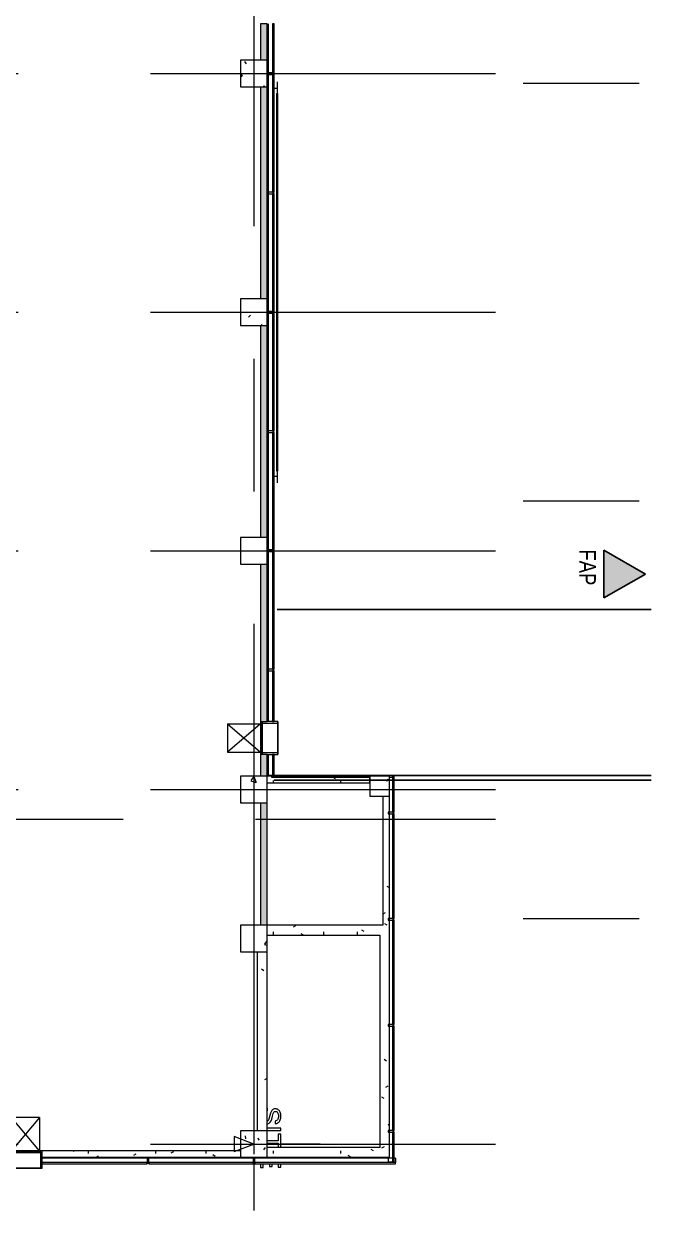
# Model space of a CAD drawing. Extents: x -14231 to 413940, y -171733 to 124993.
# Drawn here: x 207845 to 226794, y -142548 to -106543 of the extents above; entities that cross this region are included whole.
import ezdxf

# ---------------------------------------------------------------- set-up
doc = ezdxf.new("R2010")
doc.units = 0
doc.header["$LTSCALE"] = 8
for name, pattern in [('Access Line', [382.3, 250, -132.3]), ('Centre', [7937.5, 1587.5, -1190.625, 3968.75, -1190.625]), ('Dash', [1587.5, 793.75, -793.75]), ('IDA - Grid Line', [3500, 2000, -500, 500, -500])]:
    doc.linetypes.add(name, pattern=pattern)
doc.layers.add('000_CTCI_CSA', color=7, linetype='CONTINUOUS')
doc.layers.add('A-_--------_E-', color=7, linetype='CONTINUOUS', lineweight=9, true_color=0x00a600)
for name, color, linetype, lineweight in [('A-_ANOTGRID_E', 7, 'CONTINUOUS', 9), ('A-_CLAD----_E', 7, 'CONTINUOUS', 9), ('A-_CLAD----_E1', 7, 'CONTINUOUS', 9), ('A-_FLOR----_E', 7, 'CONTINUOUS', 9), ('A-_WALL----_E', 7, 'CONTINUOUS', 9), ('A-_WALL----_H', 7, 'CONTINUOUS', 9), ('A-_WIND----_E', 7, 'CONTINUOUS', 9), ('A-COLN----_E', 7, 'CONTINUOUS', 9), ('A-COLN----_E1', 7, 'CONTINUOUS', 9)]:
    doc.layers.add(name, color=color, linetype=linetype, lineweight=lineweight)
doc.styles.add('Arial', font='arial.ttf', dxfattribs={"width": 0.8, "height": 0.25})
doc.styles.add('Arial Narrow_2', font='ARIALN.TTF', dxfattribs={"width": 0.8, "height": 0.22})
pattern_1 = [(270, (-110762.2, 809413.83), (508, -2032), [83.82, -1440.18, 83.82, -1440.18, -8128]), (270, (-110762.2, 809413.83), (508, -2032), [-3048, 83.82, -2964.18, 83.82, -1440.18, -3556]), (270, (-110762.2, 809413.83), (508, -2032), [-7620, 83.82, -932.18, 83.82, -2456.18]), (30, (-110508.2, 808651.83), (1505.76362, 1455.9409), [83.82, -1440.18, 83.82, -1440.18, -8128]), (30, (-110508.2, 808651.83), (1505.76362, 1455.9409), [-3048, 83.82, -2964.18, 83.82, -1440.18, -3556]), (30, (-110508.2, 808651.83), (1505.76362, 1455.9409), [-7620, 83.82, -932.18, 83.82, -2456.18]), (150, (-109492.2, 808397.83), (-2013.76362, 576.0591), [83.82, -1440.18, 83.82, -1440.18, -8128]), (150, (-109492.2, 808397.83), (-2013.76362, 576.0591), [-3048, 83.82, -2964.18, 83.82, -1440.18, -3556]), (150, (-109492.2, 808397.83), (-2013.76362, 576.0591), [-7620, 83.82, -932.18, 83.82, -2456.18])]

# ---------------------------------------------------------------- blocks, each defined once
blk = doc.blocks.new('IDA - Rectangle Column - 800W X 800D-V2-PH1 LEVEL 3 - PROBE')
at = {"layer": 'A-COLN----_E1', "true_color": 0xaaaaaa}
h = blk.add_hatch(dxfattribs=at)
h.set_pattern_fill('FP_4', color=253, style=0, pattern_type=2)
h.set_pattern_definition([(320, (-325556.1, 949757.2), (-159.3907, -1821.8403), [190.5, -2095.5]), (265, (-325556.1, 949757.2), (1910.5674, 352.428), [152.4, -1676.4]), (10.451, (-325569.4, 949605.4), (1751.166, -1469.4262), [161.9, -1780.901]), (316.184, (-325048.1, 949757.2), (-420.428, -2710.791), [285.75, -3143.25]), (6.636, (-325083.2, 949531.3), (2474.276, -2374.0256), [242.85, -2671.351]), (261.184, (-325048, 949757.2), (2474.2525, -2374.05), [228.6, -2514.6]), (291, (-325175.1, 949503.2), (-1022.6516, -1516.1442), [190.5, -2095.5]), (236, (-325175.1, 949503.2), (1841.8805, -618.021), [152.4, -1676.4]), (341.451, (-325260.3, 949376.8), (819.2124, -2134.1713), [161.9, -1780.901]), (307.5, (-325556.1, 949757.2), (845.5504, -30.88603), [83.82, -1572.26, 83.82, -3300.73]), (307.5, (-325556.1, 949757.2), (845.5504, -30.88603), [-1739.9, -1617.98, 83.82, -1598.93]), (277.5, (-325556.1, 949757.2), (1001.80575, -668.1966), [83.82, -886.46, 83.82, -2175.51]), (277.5, (-325556.1, 949757.2), (1001.80575, -668.1966), [-1054.1, -1534.16, 83.82, -557.53]), (237.5, (-325556.1, 950323.6), (-57.2896, -1355.90933), [83.82, -551.18, 83.82, -4526.28]), (237.5, (-325556.1, 950323.6), (-57.2896, -1355.90933), [-718.82, -1897.38, 83.82, -2545.08]), (227.5, (-325556.1, 950577.6), (254.2664, -1481.2932), [83.82, -741.68, 83.82, -3098.8]), (227.5, (-325556.1, 950577.6), (254.2664, -1481.2932), [-909.32, -1231.9, 83.82, -1783.08])])
h.paths.add_polyline_path([(-400, -400), (400, -400), (400, 400), (-400, 400)])
at = {"layer": 'A-COLN----_E', "color": 253, "true_color": 0xaaaaaa}
for p, q in [((400, 400), (-400, 400)), ((-400, 400), (-400, -400)), ((400, -400), (400, 400)), ((-400, -400), (400, -400))]:
    blk.add_line(p, q, dxfattribs=at)
blk = doc.blocks.new('IDA - Rectangle Column - 800W X 800D-V3-PH1 LEVEL 3 - PROBE')
at = {"layer": 'A-COLN----_E1', "true_color": 0xaaaaaa}
h = blk.add_hatch(dxfattribs=at)
h.set_pattern_fill('FP_5', color=253, style=0, pattern_type=2)
h.set_pattern_definition([(320, (-325556.1, 943557.2), (-159.3907, -1821.8403), [190.5, -2095.5]), (265, (-325556.1, 943557.2), (1910.5674, 352.428), [152.4, -1676.4]), (10.451, (-325569.4, 943405.4), (1751.166, -1469.4262), [161.9, -1780.901]), (316.184, (-325048.1, 943557.2), (-420.428, -2710.791), [285.75, -3143.25]), (6.636, (-325083.2, 943331.3), (2474.276, -2374.0256), [242.85, -2671.351]), (261.184, (-325048, 943557.2), (2474.2525, -2374.05), [228.6, -2514.6]), (291, (-325175.1, 943303.2), (-1022.6516, -1516.1442), [190.5, -2095.5]), (236, (-325175.1, 943303.2), (1841.8805, -618.021), [152.4, -1676.4]), (341.451, (-325260.3, 943176.8), (819.2124, -2134.1713), [161.9, -1780.901]), (307.5, (-325556.1, 943557.2), (845.5504, -30.88603), [83.82, -1572.26, 83.82, -3300.73]), (307.5, (-325556.1, 943557.2), (845.5504, -30.88603), [-1739.9, -1617.98, 83.82, -1598.93]), (277.5, (-325556.1, 943557.2), (1001.80575, -668.1966), [83.82, -886.46, 83.82, -2175.51]), (277.5, (-325556.1, 943557.2), (1001.80575, -668.1966), [-1054.1, -1534.16, 83.82, -557.53]), (237.5, (-325556.1, 944123.6), (-57.2896, -1355.90933), [83.82, -551.18, 83.82, -4526.28]), (237.5, (-325556.1, 944123.6), (-57.2896, -1355.90933), [-718.82, -1897.38, 83.82, -2545.08]), (227.5, (-325556.1, 944377.6), (254.2664, -1481.2932), [83.82, -741.68, 83.82, -3098.8]), (227.5, (-325556.1, 944377.6), (254.2664, -1481.2932), [-909.32, -1231.9, 83.82, -1783.08])])
h.paths.add_polyline_path([(-400, -400), (400, -400), (400, 400), (-400, 400)])
at = {"layer": 'A-COLN----_E', "color": 253, "true_color": 0xaaaaaa}
for p, q in [((400, 400), (-400, 400)), ((-400, 400), (-400, -400)), ((400, -400), (400, 400)), ((-400, -400), (400, -400))]:
    blk.add_line(p, q, dxfattribs=at)
blk = doc.blocks.new('IDA - Rectangle Column - 800W X 800D-V4-PH1 LEVEL 3 - PROBE')
at = {"layer": 'A-COLN----_E1', "true_color": 0xaaaaaa}
h = blk.add_hatch(dxfattribs=at)
h.set_pattern_fill('FP_6', color=253, style=0, pattern_type=2)
h.set_pattern_definition([(320, (-325556.1, 939057.2), (-159.3907, -1821.8403), [190.5, -2095.5]), (265, (-325556.1, 939057.2), (1910.5674, 352.428), [152.4, -1676.4]), (10.451, (-325569.4, 938905.4), (1751.166, -1469.4262), [161.9, -1780.901]), (316.184, (-325048.1, 939057.2), (-420.428, -2710.791), [285.75, -3143.25]), (6.636, (-325083.2, 938831.3), (2474.276, -2374.0256), [242.85, -2671.351]), (261.184, (-325048, 939057.2), (2474.2525, -2374.05), [228.6, -2514.6]), (291, (-325175.1, 938803.2), (-1022.6516, -1516.1442), [190.5, -2095.5]), (236, (-325175.1, 938803.2), (1841.8805, -618.021), [152.4, -1676.4]), (341.451, (-325260.3, 938676.8), (819.2124, -2134.1713), [161.9, -1780.901]), (307.5, (-325556.1, 939057.2), (845.5504, -30.88603), [83.82, -1572.26, 83.82, -3300.73]), (307.5, (-325556.1, 939057.2), (845.5504, -30.88603), [-1739.9, -1617.98, 83.82, -1598.93]), (277.5, (-325556.1, 939057.2), (1001.80575, -668.1966), [83.82, -886.46, 83.82, -2175.51]), (277.5, (-325556.1, 939057.2), (1001.80575, -668.1966), [-1054.1, -1534.16, 83.82, -557.53]), (237.5, (-325556.1, 939623.6), (-57.2896, -1355.90933), [83.82, -551.18, 83.82, -4526.28]), (237.5, (-325556.1, 939623.6), (-57.2896, -1355.90933), [-718.82, -1897.38, 83.82, -2545.08]), (227.5, (-325556.1, 939877.6), (254.2664, -1481.2932), [83.82, -741.68, 83.82, -3098.8]), (227.5, (-325556.1, 939877.6), (254.2664, -1481.2932), [-909.32, -1231.9, 83.82, -1783.08])])
h.paths.add_polyline_path([(-400, -400), (400, -400), (400, 400), (-400, 400)])
at = {"layer": 'A-COLN----_E', "color": 253, "true_color": 0xaaaaaa}
for p, q in [((400, 400), (-400, 400)), ((-400, 400), (-400, -400)), ((400, -400), (400, 400)), ((-400, -400), (400, -400))]:
    blk.add_line(p, q, dxfattribs=at)
blk = doc.blocks.new('IDA - Rectangle Column - 800W X 800D-V5-PH1 LEVEL 3 - PROBE')
at = {"layer": 'A-COLN----_E1', "true_color": 0xaaaaaa}
h = blk.add_hatch(dxfattribs=at)
h.set_pattern_fill('FP_7', color=253, style=0, pattern_type=2)
h.set_pattern_definition([(320, (-325556.1, 931857.2), (-159.3907, -1821.8403), [190.5, -2095.5]), (265, (-325556.1, 931857.2), (1910.5674, 352.428), [152.4, -1676.4]), (10.451, (-325569.4, 931705.4), (1751.166, -1469.4262), [161.9, -1780.901]), (316.184, (-325048.1, 931857.2), (-420.428, -2710.791), [285.75, -3143.25]), (6.636, (-325083.2, 931631.3), (2474.276, -2374.0256), [242.85, -2671.351]), (261.184, (-325048, 931857.2), (2474.2525, -2374.05), [228.6, -2514.6]), (291, (-325175.1, 931603.2), (-1022.6516, -1516.1442), [190.5, -2095.5]), (236, (-325175.1, 931603.2), (1841.8805, -618.021), [152.4, -1676.4]), (341.451, (-325260.3, 931476.8), (819.2124, -2134.1713), [161.9, -1780.901]), (307.5, (-325556.1, 931857.2), (845.5504, -30.88603), [83.82, -1572.26, 83.82, -3300.73]), (307.5, (-325556.1, 931857.2), (845.5504, -30.88603), [-1739.9, -1617.98, 83.82, -1598.93]), (277.5, (-325556.1, 931857.2), (1001.80575, -668.1966), [83.82, -886.46, 83.82, -2175.51]), (277.5, (-325556.1, 931857.2), (1001.80575, -668.1966), [-1054.1, -1534.16, 83.82, -557.53]), (237.5, (-325556.1, 932423.6), (-57.2896, -1355.90933), [83.82, -551.18, 83.82, -4526.28]), (237.5, (-325556.1, 932423.6), (-57.2896, -1355.90933), [-718.82, -1897.38, 83.82, -2545.08]), (227.5, (-325556.1, 932677.6), (254.2664, -1481.2932), [83.82, -741.68, 83.82, -3098.8]), (227.5, (-325556.1, 932677.6), (254.2664, -1481.2932), [-909.32, -1231.9, 83.82, -1783.08])])
h.paths.add_polyline_path([(-400, -400), (400, -400), (400, 400), (-400, 400)])
at = {"layer": 'A-COLN----_E', "color": 253, "true_color": 0xaaaaaa}
for p, q in [((400, 400), (-400, 400)), ((-400, 400), (-400, -400)), ((400, -400), (400, 400)), ((-400, -400), (400, -400))]:
    blk.add_line(p, q, dxfattribs=at)
blk = doc.blocks.new('IDA - Rectangle Column - 800W X 800D-V6-PH1 LEVEL 3 - PROBE')
at = {"layer": 'A-COLN----_E1', "true_color": 0xaaaaaa}
h = blk.add_hatch(dxfattribs=at)
h.set_pattern_fill('FP_8', color=253, style=0, pattern_type=2)
h.set_pattern_definition([(320, (-325556.1, 924657.2), (-159.3907, -1821.8403), [190.5, -2095.5]), (265, (-325556.1, 924657.2), (1910.5674, 352.428), [152.4, -1676.4]), (10.451, (-325569.4, 924505.4), (1751.166, -1469.4262), [161.9, -1780.901]), (316.184, (-325048.1, 924657.2), (-420.428, -2710.791), [285.75, -3143.25]), (6.636, (-325083.2, 924431.3), (2474.276, -2374.0256), [242.85, -2671.351]), (261.184, (-325048, 924657.2), (2474.2525, -2374.05), [228.6, -2514.6]), (291, (-325175.1, 924403.2), (-1022.6516, -1516.1442), [190.5, -2095.5]), (236, (-325175.1, 924403.2), (1841.8805, -618.021), [152.4, -1676.4]), (341.451, (-325260.3, 924276.8), (819.2124, -2134.1713), [161.9, -1780.901]), (307.5, (-325556.1, 924657.2), (845.5504, -30.88603), [83.82, -1572.26, 83.82, -3300.73]), (307.5, (-325556.1, 924657.2), (845.5504, -30.88603), [-1739.9, -1617.98, 83.82, -1598.93]), (277.5, (-325556.1, 924657.2), (1001.80575, -668.1966), [83.82, -886.46, 83.82, -2175.51]), (277.5, (-325556.1, 924657.2), (1001.80575, -668.1966), [-1054.1, -1534.16, 83.82, -557.53]), (237.5, (-325556.1, 925223.6), (-57.2896, -1355.90933), [83.82, -551.18, 83.82, -4526.28]), (237.5, (-325556.1, 925223.6), (-57.2896, -1355.90933), [-718.82, -1897.38, 83.82, -2545.08]), (227.5, (-325556.1, 925477.6), (254.2664, -1481.2932), [83.82, -741.68, 83.82, -3098.8]), (227.5, (-325556.1, 925477.6), (254.2664, -1481.2932), [-909.32, -1231.9, 83.82, -1783.08])])
h.paths.add_polyline_path([(-400, -400), (400, -400), (400, 400), (-400, 400)])
at = {"layer": 'A-COLN----_E', "color": 253, "true_color": 0xaaaaaa}
for p, q in [((400, 400), (-400, 400)), ((-400, 400), (-400, -400)), ((400, -400), (400, 400)), ((-400, -400), (400, -400))]:
    blk.add_line(p, q, dxfattribs=at)
blk = doc.blocks.new('IDA - Rectangle Column - 800W X 800D-V7-PH1 LEVEL 3 - PROBE')
at = {"layer": 'A-COLN----_E1', "true_color": 0xaaaaaa}
h = blk.add_hatch(dxfattribs=at)
h.set_pattern_fill('FP_9', color=253, style=0, pattern_type=2)
h.set_pattern_definition([(320, (-325556.1, 917457.2), (-159.3907, -1821.8403), [190.5, -2095.5]), (265, (-325556.1, 917457.2), (1910.5674, 352.428), [152.4, -1676.4]), (10.451, (-325569.4, 917305.4), (1751.166, -1469.4262), [161.9, -1780.901]), (316.184, (-325048.1, 917457.2), (-420.428, -2710.791), [285.75, -3143.25]), (6.636, (-325083.2, 917231.3), (2474.276, -2374.0256), [242.85, -2671.351]), (261.184, (-325048, 917457.2), (2474.2525, -2374.05), [228.6, -2514.6]), (291, (-325175.1, 917203.2), (-1022.6516, -1516.1442), [190.5, -2095.5]), (236, (-325175.1, 917203.2), (1841.8805, -618.021), [152.4, -1676.4]), (341.451, (-325260.3, 917076.8), (819.2124, -2134.1713), [161.9, -1780.901]), (307.5, (-325556.1, 917457.2), (845.5504, -30.88603), [83.82, -1572.26, 83.82, -3300.73]), (307.5, (-325556.1, 917457.2), (845.5504, -30.88603), [-1739.9, -1617.98, 83.82, -1598.93]), (277.5, (-325556.1, 917457.2), (1001.80575, -668.1966), [83.82, -886.46, 83.82, -2175.51]), (277.5, (-325556.1, 917457.2), (1001.80575, -668.1966), [-1054.1, -1534.16, 83.82, -557.53]), (237.5, (-325556.1, 918023.6), (-57.2896, -1355.90933), [83.82, -551.18, 83.82, -4526.28]), (237.5, (-325556.1, 918023.6), (-57.2896, -1355.90933), [-718.82, -1897.38, 83.82, -2545.08]), (227.5, (-325556.1, 918277.6), (254.2664, -1481.2932), [83.82, -741.68, 83.82, -3098.8]), (227.5, (-325556.1, 918277.6), (254.2664, -1481.2932), [-909.32, -1231.9, 83.82, -1783.08])])
h.paths.add_polyline_path([(-400, -400), (400, -400), (400, 400), (-400, 400)])
at = {"layer": 'A-COLN----_E', "color": 253, "true_color": 0xaaaaaa}
for p, q in [((400, 400), (-400, 400)), ((-400, 400), (-400, -400)), ((400, -400), (400, 400)), ((-400, -400), (400, -400))]:
    blk.add_line(p, q, dxfattribs=at)
blk = doc.blocks.new('IDA - Rectangle Column - 600W X 600D-V54-PH1 LEVEL 3 - PROBE')
at = {"layer": 'A-COLN----_E1', "true_color": 0xaaaaaa}
h = blk.add_hatch(dxfattribs=at)
h.set_pattern_fill('FP_57', color=253, style=0, pattern_type=2)
h.set_pattern_definition([(320, (-329356.1, 938957.2), (-159.3907, -1821.8403), [190.5, -2095.5]), (265, (-329356.1, 938957.2), (1910.5674, 352.428), [152.4, -1676.4]), (10.451, (-329369.4, 938805.4), (1751.166, -1469.4262), [161.9, -1780.901]), (316.184, (-328848.1, 938957.2), (-420.428, -2710.791), [285.75, -3143.25]), (6.636, (-328883.2, 938731.3), (2474.276, -2374.0256), [242.85, -2671.351]), (261.184, (-328848, 938957.2), (2474.2525, -2374.05), [228.6, -2514.6]), (291, (-328975.1, 938703.2), (-1022.6516, -1516.1442), [190.5, -2095.5]), (236, (-328975.1, 938703.2), (1841.8805, -618.021), [152.4, -1676.4]), (341.451, (-329060.3, 938576.8), (819.2124, -2134.1713), [161.9, -1780.901]), (307.5, (-329356.1, 938957.2), (845.5504, -30.88603), [83.82, -1572.26, 83.82, -3300.73]), (307.5, (-329356.1, 938957.2), (845.5504, -30.88603), [-1739.9, -1617.98, 83.82, -1598.93]), (277.5, (-329356.1, 938957.2), (1001.80575, -668.1966), [83.82, -886.46, 83.82, -2175.51]), (277.5, (-329356.1, 938957.2), (1001.80575, -668.1966), [-1054.1, -1534.16, 83.82, -557.53]), (237.5, (-329356.1, 939523.6), (-57.2896, -1355.90933), [83.82, -551.18, 83.82, -4526.28]), (237.5, (-329356.1, 939523.6), (-57.2896, -1355.90933), [-718.82, -1897.38, 83.82, -2545.08]), (227.5, (-329356.1, 939777.6), (254.2664, -1481.2932), [83.82, -741.68, 83.82, -3098.8]), (227.5, (-329356.1, 939777.6), (254.2664, -1481.2932), [-909.32, -1231.9, 83.82, -1783.08])])
h.paths.add_polyline_path([(-300, -300), (300, -300), (300, 300), (-300, 300)])
at = {"layer": 'A-COLN----_E', "color": 253, "true_color": 0xaaaaaa}
for p, q in [((300, 300), (-300, 300)), ((-300, 300), (-300, -300)), ((300, -300), (300, 300)), ((-300, -300), (300, -300))]:
    blk.add_line(p, q, dxfattribs=at)
blk = doc.blocks.new('Aluminium Window - 1000L X 1000H - FAP-02 - 2HR-9887457-PH1 LEVEL 3 - PROBE')
at = {"layer": 'A-_WIND----_E', "color": 253, "true_color": 0xaaaaaa}
for p, q in [((-495, 425), (-495, 310)), ((-445, 425), (-495, 425)), ((-445, -50), (-445, 425)), ((455, 425), (-445, 425)), ((505, 425), (455, 425)), ((455, 425), (455, -50)), ((505, 310), (505, 425)), ((-495, 260), (-495, 100)), ((505, 100), (505, 260)), ((-445, -50), (-492, -50)), ((-492, -50), (-445, -50)), ((-492, -100), (-445, -100)), ((-445, -65), (-445, -50)), ((455, -50), (-445, -50)), ((-445, -50), (455, -50)), ((-445, -65), (-445, -100)), ((-395, -65), (-445, -65)), ((-445, -100), (-395, -100)), ((405, -65), (-395, -65)), ((-395, -100), (-395, -65)), ((405, -79), (-395, -79)), ((-395, -79), (-395, -87)), ((-395, -87), (405, -87)), ((-395, -100), (405, -100)), ((455, -65), (405, -65)), ((405, -65), (405, -100)), ((405, -87), (405, -79)), ((405, -100), (455, -100)), ((505, -50), (455, -50)), ((455, -50), (455, -65)), ((455, -50), (505, -50)), ((455, -100), (455, -65)), ((455, -100), (505, -100))]:
    blk.add_line(p, q, dxfattribs=at)
at = {"layer": 'A-_WIND----_E', "color": 253, "linetype": 'Centre', "true_color": 0xaaaaaa}
for p, q in [((-495, 425), (505, 425)), ((-74, 425), (-390, 425))]:
    blk.add_line(p, q, dxfattribs=at)
at = {"layer": 'A-_WIND----_E', "color": 253, "linetype": 'Access Line', "true_color": 0xaaaaaa}
for p, q in [((-420, -1100), (-420, -100)), ((-420, -100), (430, -1100)), ((-420, -1100), (430, -100)), ((430, -1100), (430, -100)), ((-420, -1100), (430, -1100))]:
    blk.add_line(p, q, dxfattribs=at)
blk = doc.blocks.new('Aluminium Window - 1000L X 1000H - FAP-02 - 2HR-V57-PH1 LEVEL 3 - PROBE')
at = {"layer": 'A-_WIND----_E', "color": 253, "true_color": 0xaaaaaa}
for p, q in [((-495, 425), (-495, 301)), ((-445, 425), (-495, 425)), ((-445, -50), (-445, 425)), ((455, 425), (-445, 425)), ((505, 425), (455, 425)), ((455, 425), (455, -50)), ((505, 301), (505, 425)), ((-495, 251), (-495, 100)), ((505, 100), (505, 251)), ((-445, -50), (-492, -50)), ((-492, -50), (-445, -50)), ((-492, -100), (-445, -100)), ((-445, -65), (-445, -50)), ((455, -50), (-445, -50)), ((-445, -50), (455, -50)), ((-445, -65), (-445, -100)), ((-395, -65), (-445, -65)), ((-445, -100), (-395, -100)), ((405, -65), (-395, -65)), ((-395, -100), (-395, -65)), ((405, -79), (-395, -79)), ((-395, -79), (-395, -87)), ((-395, -87), (405, -87)), ((-395, -100), (405, -100)), ((455, -65), (405, -65)), ((405, -65), (405, -100)), ((405, -87), (405, -79)), ((405, -100), (455, -100)), ((505, -50), (455, -50)), ((455, -50), (455, -65)), ((455, -50), (505, -50)), ((455, -100), (455, -65)), ((455, -100), (505, -100))]:
    blk.add_line(p, q, dxfattribs=at)
at = {"layer": 'A-_WIND----_E', "color": 253, "linetype": 'Centre', "true_color": 0xaaaaaa}
for p, q in [((-495, 425), (505, 425)), ((-74, 425), (-390, 425))]:
    blk.add_line(p, q, dxfattribs=at)
at = {"layer": 'A-_WIND----_E', "color": 253, "linetype": 'Access Line', "true_color": 0xaaaaaa}
for p, q in [((-420, -1100), (-420, -100)), ((-420, -100), (430, -1100)), ((-420, -1100), (430, -100)), ((430, -1100), (430, -100)), ((-420, -1100), (430, -1100))]:
    blk.add_line(p, q, dxfattribs=at)
blk = doc.blocks.new('System Panel - AlumPanelClad-White-10005320-PH1 LEVEL 3 - PROBE')
at = {"layer": 'A-_CLAD----_E', "color": 253, "true_color": 0xaaaaaa}
for p, q in [((452, 25), (-452, 25)), ((-452, 25), (-452, -25)), ((452, -25), (452, 25)), ((-452, -25), (452, -25))]:
    blk.add_line(p, q, dxfattribs=at)
blk = doc.blocks.new('Rectangular Mullion - groove center-10005317-PH1 LEVEL 3 - PROBE')
at = {"layer": 'A-_CLAD----_E1', "color": 253, "true_color": 0xaaaaaa}
for p in [(950157, 329616), (950302, 329741)]:
    blk.add_line(p, (950302, 329616), dxfattribs=at)
blk = doc.blocks.new('System Panel - AlumPanelClad-White-10005328-PH1 LEVEL 3 - PROBE')
at = {"layer": 'A-_CLAD----_E', "color": 253, "true_color": 0xaaaaaa}
for p, q in [((1575, 25), (-1575, 25)), ((-1575, 25), (-1575, -25)), ((1575, -25), (1575, 25)), ((-1575, -25), (1575, -25))]:
    blk.add_line(p, q, dxfattribs=at)
blk = doc.blocks.new('Rectangular Mullion - groove center-9997094-PH1 LEVEL 3 - PROBE')
at = {"layer": 'A-_CLAD----_E1', "color": 253, "true_color": 0xaaaaaa}
for p, q in [((-25, -150), (-25, 0)), ((-25, 0), (25, 0)), ((25, 0), (25, -150)), ((25, -150), (-25, -150))]:
    blk.add_line(p, q, dxfattribs=at)
blk = doc.blocks.new('System Panel - AlumPanelClad-White-10007452-PH1 LEVEL 3 - PROBE')
at = {"layer": 'A-_CLAD----_E', "color": 253, "true_color": 0xaaaaaa}
for p, q in [((545, 25), (-545, 25)), ((-545, 25), (-545, -25)), ((545, -25), (545, 25)), ((-545, -25), (545, -25))]:
    blk.add_line(p, q, dxfattribs=at)
blk = doc.blocks.new('System Panel - AlumPanelClad-White-9999845-PH1 LEVEL 3 - PROBE')
at = {"layer": 'A-_CLAD----_E', "color": 253, "true_color": 0xaaaaaa}
for p, q in [((-1728, 25), (-1838, 25)), ((-1838, 25), (-1838, -25)), ((1838, 25), (-1128, 25)), ((1838, -25), (1838, 25)), ((-1838, -25), (1838, -25))]:
    blk.add_line(p, q, dxfattribs=at)
blk = doc.blocks.new('System Panel - AlumPanelClad-White-10085937-PH1 LEVEL 3 - PROBE')
at = {"layer": 'A-_CLAD----_E', "color": 253, "true_color": 0xaaaaaa}
for p, q in [((-950, 25), (-1575, 25)), ((-1575, 25), (-1575, -25)), ((-950, -25), (-950, 25)), ((1575, 25), (50, 25)), ((50, 25), (50, -25)), ((1575, -25), (1575, 25)), ((-1575, -25), (-950, -25)), ((50, -25), (1575, -25))]:
    blk.add_line(p, q, dxfattribs=at)
blk = doc.blocks.new('Rectangular Mullion - groove center-10085878-PH1 LEVEL 3 - PROBE')
at = {"layer": 'A-_CLAD----_E1', "color": 253, "true_color": 0xaaaaaa}
blk.add_line((935482, 325991), (937007, 325991), dxfattribs=at)
blk = doc.blocks.new('System Panel - AlumPanelClad-White-10007495-PH1 LEVEL 3 - PROBE')
at = {"layer": 'A-_CLAD----_E', "color": 253, "true_color": 0xaaaaaa}
for p, q in [((1775, 25), (-1775, 25)), ((-1775, 25), (-1775, -25)), ((1775, -25), (1775, 25)), ((-1775, -25), (1775, -25))]:
    blk.add_line(p, q, dxfattribs=at)
blk = doc.blocks.new('Rectangular Mullion - groove center-10007492-PH1 LEVEL 3 - PROBE')
at = {"layer": 'A-_CLAD----_E1', "color": 253, "true_color": 0xaaaaaa}
blk.add_line((931882, 325991), (935432, 325991), dxfattribs=at)
blk = doc.blocks.new('System Panel - AlumPanelClad-White-10085939-PH1 LEVEL 3 - PROBE')
at = {"layer": 'A-_CLAD----_E', "color": 253, "true_color": 0xaaaaaa}
for p, q in [((-300, 25), (-1775, 25)), ((-1775, 25), (-1775, -25)), ((-300, -25), (-300, 25)), ((1775, 25), (700, 25)), ((700, 25), (700, -25)), ((1775, -25), (1775, 25)), ((-1775, -25), (-300, -25)), ((700, -25), (1775, -25))]:
    blk.add_line(p, q, dxfattribs=at)
blk = doc.blocks.new('System Panel - AlumPanelClad-White-V61-PH1 LEVEL 3 - PROBE')
at = {"layer": 'A-_CLAD----_E', "color": 253, "true_color": 0xaaaaaa}
for p, q in [((1588, 25), (-1588, 25)), ((-1588, 25), (-1588, -25)), ((1588, -25), (1588, 25)), ((-1588, -25), (1588, -25))]:
    blk.add_line(p, q, dxfattribs=at)
blk = doc.blocks.new('Rectangular Mullion - groove center-V62-PH1 LEVEL 3 - PROBE')
at = {"layer": 'A-_CLAD----_E1', "color": 253, "true_color": 0xaaaaaa}
for p in [(950184, 322331), (950309, 319156)]:
    blk.add_line(p, (950184, 319156), dxfattribs=at)
blk = doc.blocks.new('Rectangular Mullion - groove center-10005325-PH1 LEVEL 3 - PROBE')
at = {"layer": 'A-_CLAD----_E1', "color": 253, "true_color": 0xaaaaaa}
blk.add_line((846867, 329691), (850017, 329691), dxfattribs=at)
blk = doc.blocks.new('System Panel - AlumPanelClad-White-10077385-PH1 LEVEL 3 - PROBE')
at = {"layer": 'A-_CLAD----_E', "color": 253, "true_color": 0xaaaaaa}
for p, q in [((2125, 25), (-2125, 25)), ((-2125, 25), (-2125, -25)), ((2125, -25), (2125, 25)), ((-2125, -25), (2125, -25))]:
    blk.add_line(p, q, dxfattribs=at)
blk = doc.blocks.new('Rectangular Mullion - groove center-10077384-PH1 LEVEL 3 - PROBE')
at = {"layer": 'A-_CLAD----_E1', "color": 253, "true_color": 0xaaaaaa}
for p, q in [((950184, 329831), (950309, 329831)), ((950184, 329831), (950184, 329791)), ((950184, 329741), (950184, 325581))]:
    blk.add_line(p, q, dxfattribs=at)
blk = doc.blocks.new('Rectangular Mullion - groove center-10085932-PH1 LEVEL 3 - PROBE')
at = {"layer": 'A-_CLAD----_E1', "color": 253, "true_color": 0xaaaaaa}
for p in [(938007, 325991), (938632, 326091)]:
    blk.add_line(p, (938632, 325991), dxfattribs=at)
blk = doc.blocks.new('Rectangular Mullion - groove center-10085933-PH1 LEVEL 3 - PROBE')
at = {"layer": 'A-_CLAD----_E1', "color": 253, "true_color": 0xaaaaaa}
blk.add_line((915957, 325991), (917432, 325991), dxfattribs=at)

msp = doc.modelspace()

# ---------------------------------------------------------------- hatches: boundary and pattern name
at = {"layer": '000_CTCI_CSA', "lineweight": 5, "true_color": 0x808080}
msp.add_hatch(color=8, dxfattribs=at).paths.add_polyline_path([(225368.9205, -123865.0343), (226618.9205, -123143.3464), (225368.9205, -122421.6586)])
at = {"layer": 'A-_WALL----_H', "true_color": 0xd4d4d4}
h = msp.add_hatch(dxfattribs=at)
h.set_pattern_fill('FP_1', color=254, angle=-90, style=0, pattern_type=2)
h.set_pattern_definition(pattern_1)
h.paths.add_polyline_path([(214993.9196, -128593.3464), (214993.9196, -129243.3464), (215193.9196, -129243.3464), (215193.9196, -128593.3464), (215093.9196, -128593.3464)])
h.paths.add_polyline_path([(214993.9196, -127596.7272), (215193.9196, -127596.7272), (215193.9196, -122843.3464), (214993.9196, -122843.3464), (214993.9196, -127264.4089)])
h.paths.add_polyline_path([(214993.9196, -130043.3464), (214993.9196, -133743.3464), (215193.9196, -133743.3464), (215193.9196, -130043.3464), (215167.8326, -130043.3464)])
h.paths.add_polyline_path([(214993.9196, -122043.3464), (215193.9196, -122043.3464), (215193.9196, -115643.3464), (214993.9196, -115643.3464)])
h.paths.add_polyline_path([(214993.9196, -106543.3464), (214993.9196, -107643.3464), (215193.9196, -107643.3464), (215193.9196, -106543.3464), (215093.9196, -106543.3464)])
h.paths.add_polyline_path([(214993.9196, -109227.8675), (214993.9196, -114843.3464), (215193.9196, -114843.3464), (215193.9196, -108443.3464), (214993.9196, -108443.3464)])
h.paths.add_polyline_path([(214993.9196, -105546.7272), (215193.9196, -105546.7272), (215193.9196, -101243.3464), (214993.9196, -101243.3464), (214993.9196, -104718.7322)])
h.paths.add_polyline_path([(214993.9196, -100443.3464), (215193.9196, -100443.3464), (215193.9196, -94043.3464), (214993.9196, -94043.3464), (214993.9196, -100209.5968)])
h.paths.add_polyline_path([(214993.9196, -93243.3464), (215193.9196, -93243.3464), (215193.9196, -88893.3464), (214993.9196, -88893.3464), (214993.9196, -91191.3261)])
h.paths.add_polyline_path([(214993.9196, -87896.7272), (215193.9196, -87896.7272), (215193.9196, -86843.3464), (214993.9196, -86843.3464)])
h.paths.add_polyline_path([(214993.9196, -86043.3464), (215193.9196, -86043.3464), (215193.9196, -79643.3464), (214993.9196, -79643.3464), (214993.9196, -82173.0554)])
h.paths.add_polyline_path([(214993.9196, -78843.3464), (215193.9196, -78843.3464), (215193.9196, -72443.3464), (214993.9196, -72443.3464), (214993.9196, -73154.7847)])
h.paths.add_polyline_path([(214993.9196, -71643.3464), (215193.9196, -71643.3464), (215193.9196, -69443.3469), (214993.9196, -69443.3469)])
h.paths.add_polyline_path([(214993.9196, -65243.3464), (214993.9196, -68446.7276), (215193.9196, -68446.7276), (215193.9196, -65243.3464), (215009.47, -65243.3464)])
h.paths.add_polyline_path([(214993.9196, -64136.514), (214993.9196, -64443.3464), (215193.9196, -64443.3464), (215193.9196, -58043.3464), (214993.9196, -58043.3464)])
h.paths.add_polyline_path([(214993.9196, -57243.3464), (215193.9196, -57243.3464), (215193.9196, -50843.3464), (214993.9196, -50843.3464), (214993.9196, -55118.2433)])
h.paths.add_polyline_path([(214993.9196, -42743.3464), (214993.9196, -46850.1079), (215193.9196, -46850.1079), (215193.9196, -42743.3464), (215168.4244, -42743.3464)])
h.paths.add_polyline_path([(214993.9196, -37743.3464), (214993.9196, -41943.3464), (215193.9196, -41943.3464), (215193.9196, -37743.3464), (215006.6856, -37743.3464)])
h.paths.add_polyline_path([(214993.9196, -50043.3464), (215193.9196, -50043.3464), (215193.9196, -47846.7272), (214993.9196, -47846.7272)])
at = {"layer": 'A-_WALL----_H', "true_color": 0x808080}
h = msp.add_hatch(dxfattribs=at)
h.set_pattern_fill('FP_1', color=8, angle=-90, style=0, pattern_type=2)
h.set_pattern_definition(pattern_1)
h.paths.add_polyline_path([(215193.9205, -129443.3464), (218293.859, -129443.3464), (218293.859, -129243.3464), (215193.9205, -129243.3464)])
h = msp.add_hatch(dxfattribs=at)
h.set_pattern_fill('FP_1', color=8, angle=-90, style=0, pattern_type=2)
h.set_pattern_definition(pattern_1)
h.paths.add_polyline_path([(218693.859, -133743.3464), (218893.859, -133743.3464), (218893.859, -129843.3464), (218693.859, -129843.3464), (218693.859, -131773.5443)])
h = msp.add_hatch(dxfattribs=at)
h.set_pattern_fill('FP_1', color=8, angle=-90, style=0, pattern_type=2)
h.set_pattern_definition(pattern_1)
h.paths.add_polyline_path([(215193.9205, -134043.3464), (218593.9205, -134043.3464), (218593.9205, -133743.3464), (215193.9205, -133743.3464)])
at = {"layer": 'A-_WALL----_H', "true_color": 0xd4d4d4}
h = msp.add_hatch(dxfattribs=at)
h.set_pattern_fill('FP_1', color=254, angle=-90, style=0, pattern_type=2)
h.set_pattern_definition(pattern_1)
h.paths.add_polyline_path([(218593.9205, -140443.3464), (218893.9205, -140443.3464), (218893.9205, -133743.3464), (218593.9205, -133743.3464), (218593.9205, -136282.6797)])
h = msp.add_hatch(dxfattribs=at)
h.set_pattern_fill('FP_1', color=254, angle=-90, style=0, pattern_type=2)
h.set_pattern_definition(pattern_1)
h.paths.add_polyline_path([(214893.9205, -138537.2473), (214893.9205, -139943.3464), (215193.9205, -139943.3464), (215193.9205, -134543.3464), (214893.9205, -134543.3464), (214893.9205, -136282.6797)])
h = msp.add_hatch(dxfattribs=at)
h.set_pattern_fill('FP_1', color=254, angle=-90, style=0, pattern_type=2)
h.set_pattern_definition(pattern_1)
h.paths.add_polyline_path([(190067.3818, -140738.5292), (190067.3818, -140743.3464), (195193.9205, -140743.3464), (195193.9205, -140543.3464), (190067.3818, -140543.3464), (190067.3818, -140643.3464)])
h.paths.add_polyline_path([(195993.9205, -140580.7211), (195993.9205, -140743.3464), (204793.9205, -140743.3464), (204793.9205, -140543.3464), (195993.9205, -140543.3464)])
h.paths.add_polyline_path([(205593.9205, -140743.3464), (207393.859, -140743.3464), (207393.859, -140543.3464), (205593.9205, -140543.3464), (205593.9205, -140653.2344)])
h.paths.add_polyline_path([(208390.4783, -140743.3464), (214393.9205, -140743.3464), (214393.9205, -140543.3464), (208390.4783, -140543.3464), (208390.4783, -140643.3464)])
h = msp.add_hatch(dxfattribs=at)
h.set_pattern_fill('FP_1', color=254, angle=-90, style=0, pattern_type=2)
h.set_pattern_definition(pattern_1)
h.paths.add_polyline_path([(215193.9205, -140443.3464), (215195.6196, -140743.3464), (218893.9205, -140743.3464), (218893.9205, -140443.3464), (215195.6196, -140443.3464)])

# ---------------------------------------------------------------- linework, layer by layer
at = {"layer": '000_CTCI_CSA', "color": 8, "true_color": 0x808080}
for p, q in [((225368.9205, -122421.6586), (225368.9205, -123865.0343)), ((226618.9205, -123143.3464), (225368.9205, -122421.6586)), ((226618.9205, -123143.3464), (225368.9205, -122421.6586)), ((225368.9205, -122421.6586), (225368.9205, -123865.0343)), ((225368.9205, -123865.0343), (226618.9205, -123143.3464)), ((225368.9205, -123865.0343), (226618.9205, -123143.3464)), ((215500.6977, -124218.3464), (226793.9205, -124218.3464)), ((215403.9092, -129218.3464), (226793.9205, -129218.3464)), ((226343.9205, -129218.3464), (224701.6136, -129218.3464)), ((215403.9092, -129368.3464), (226793.9205, -129368.3464))]:
    msp.add_line(p, q, dxfattribs=at)
at = {"layer": 'A-_--------_E-', "color": 7, "lineweight": 35}
msp.add_line((215500.6977, -108643.3464), (215500.6977, -120043.3464), dxfattribs=at)
at = {"layer": 'A-_ANOTGRID_E', "color": 254, "linetype": 'IDA - Grid Line', "true_color": 0xd4d4d4}
for p, q in [((214793.9205, -12650.3661), (214793.9205, -169732.6721)), ((183670.0847, -108043.3464), (222090.8254, -108043.3464)), ((183670.0847, -115243.3464), (222090.8254, -115243.3464)), ((183670.0847, -122443.3464), (222090.8254, -122443.3464)), ((183670.0847, -129643.3464), (222090.8254, -129643.3464)), ((186845.0847, -130543.3464), (222090.8254, -130543.3464)), ((183670.0847, -140343.3464), (222090.8254, -140343.3464))]:
    msp.add_line(p, q, dxfattribs=at)
at = {"layer": 'A-_ANOTGRID_E', "color": 8, "linetype": 'IDA - Grid Line', "true_color": 0x808080}
for p, q in [((310434.5271, -108343.3464), (222924.635, -108343.3464)), ((310434.5271, -120943.3464), (222924.635, -120943.3464)), ((310434.5271, -133543.3464), (222924.635, -133543.3464))]:
    msp.add_line(p, q, dxfattribs=at)
at = {"layer": 'A-_FLOR----_E'}
for p, q in [((215228.9092, -108493.3464), (215193.9205, -108493.3464)), ((215500.6977, -108493.3464), (215403.9092, -108493.3464))]:
    msp.add_line(p, q, dxfattribs=at)
at = {"layer": 'A-_FLOR----_E', "color": 8, "true_color": 0x808080}
for p, q in [((215193.9205, -120193.3464), (215228.9092, -120193.3464)), ((215403.9092, -120193.3464), (215500.6977, -120193.3464))]:
    msp.add_line(p, q, dxfattribs=at)
at = {"layer": 'A-_WALL----_E', "color": 253, "true_color": 0xaaaaaa}
for p, q in [((215193.9196, -106543.3464), (214993.9196, -106543.3464)), ((214993.9196, -106543.3464), (214993.9196, -107643.3464)), ((215193.9196, -107643.3464), (215193.9196, -106543.3464)), ((214993.9196, -108443.3464), (214993.9196, -114843.3464)), ((215193.9196, -114843.3464), (215193.9196, -108443.3464)), ((214993.9196, -115643.3464), (214993.9196, -122043.3464)), ((215193.9196, -122043.3464), (215193.9196, -115643.3464)), ((218893.9205, -140443.3464), (218893.9205, -133743.3464)), ((218593.9205, -134043.3464), (218593.9205, -140443.3464)), ((214893.9205, -134543.3464), (214893.9205, -139943.3464)), ((215193.9205, -139943.3464), (215193.9205, -134543.3464)), ((214393.9205, -140543.3464), (208390.4783, -140543.3464)), ((208390.4783, -140543.3464), (208390.4783, -140743.3464)), ((208390.4783, -140743.3464), (214393.9205, -140743.3464)), ((218593.9205, -140443.3464), (215193.9205, -140443.3464)), ((215193.9205, -140743.3464), (218893.9205, -140743.3464)), ((218893.9205, -140743.3464), (218893.9205, -140443.3464))]:
    msp.add_line(p, q, dxfattribs=at)
at = {"layer": 'A-_WALL----_E'}
for p, q in [((215500.6977, -108293.3464), (215500.6977, -108493.3464)), ((215500.6977, -108493.3464), (215500.6977, -108643.3464))]:
    msp.add_line(p, q, dxfattribs=at)
at = {"layer": 'A-_WALL----_E', "color": 8, "true_color": 0x808080}
for p, q in [((215500.6977, -120043.3464), (215500.6977, -120193.3464)), ((215500.6977, -120193.3464), (215500.6977, -120393.3464)), ((214993.9196, -122843.3464), (214993.9196, -127596.7272)), ((215193.9196, -127596.7272), (215193.9196, -122843.3464)), ((214993.9196, -127596.7272), (215193.9196, -127596.7272)), ((215193.9196, -128593.3464), (214993.9196, -128593.3464)), ((214993.9196, -128593.3464), (214993.9196, -129243.3464)), ((215193.9196, -129243.3464), (215193.9196, -128593.3464)), ((218293.859, -129243.3464), (215193.9205, -129243.3464)), ((218293.859, -129443.3464), (218293.859, -129243.3464)), ((215193.9205, -129443.3464), (218293.859, -129443.3464)), ((218693.859, -129843.3464), (218693.859, -133743.3464)), ((218893.859, -133743.3464), (218893.859, -129843.3464)), ((214993.9196, -130043.3464), (214993.9196, -133743.3464)), ((215193.9196, -133743.3464), (215193.9196, -130043.3464)), ((218593.9205, -133743.3464), (215193.9205, -133743.3464)), ((218693.859, -133743.3464), (218593.9205, -133743.3464)), ((215193.9205, -134043.3464), (218593.9205, -134043.3464))]:
    msp.add_line(p, q, dxfattribs=at)
at = {"layer": 'A-COLN----_E1'}
for p, q in [((215203.3104, -139260.6918), (215195.6196, -139261.3413)), ((215195.6196, -139338.4238), (215203.3104, -139336.8335)), ((215203.3104, -139336.8335), (215203.3104, -139260.6918)), ((215338.0828, -139327.9293), (215312.4667, -139365.8328)), ((215369.1269, -139301.0677), (215338.0828, -139327.9293)), ((215404.9299, -139285.0623), (215369.1269, -139301.0677)), ((215444.8226, -139279.7272), (215404.9299, -139285.0623)), ((215467.4969, -139281.377), (215444.8226, -139279.7272)), ((215489.4183, -139286.3264), (215467.4969, -139281.377)), ((215510.5869, -139294.5754), (215489.4183, -139286.3264)), ((215531.0026, -139306.124), (215510.5869, -139294.5754)), ((215549.8335, -139320.8421), (215531.0026, -139306.124)), ((215566.2479, -139338.5995), (215549.8335, -139320.8421)), ((215211.2666, -139647.7953), (215195.6196, -139654.5295)), ((215230.0604, -139628.5368), (215211.2666, -139647.7953)), ((215245.8427, -139596.0427), (215230.0604, -139628.5368)), ((215274.9164, -139485.1761), (215245.8427, -139596.0427)), ((215269.6463, -139699.3574), (215285.884, -139682.5759)), ((215294.1563, -139412.399), (215274.9164, -139485.1761)), ((215285.884, -139682.5759), (215313.5077, -139639.1699)), ((215312.4667, -139365.8328), (215294.1563, -139412.399)), ((215313.5077, -139639.1699), (215331.3163, -139588.3839)), ((215331.3163, -139588.3839), (215351.7273, -139504.4347)), ((215351.7273, -139504.4347), (215373.2166, -139423.0879)), ((215373.2166, -139423.0879), (215383.7939, -139396.8026)), ((215383.7939, -139396.8026), (215394.2597, -139380.1094)), ((215394.2597, -139380.1094), (215405.311, -139369.5042)), ((215405.311, -139369.5042), (215417.7937, -139361.9291)), ((215417.7937, -139361.9291), (215431.7078, -139357.384)), ((215431.7078, -139357.384), (215447.0533, -139355.869)), ((215456.0319, -139645.8249), (215431.7357, -139650.9183)), ((215431.7357, -139650.9183), (215431.7357, -139727.0601)), ((215447.0533, -139355.869), (215464.8897, -139358.0067)), ((215477.1679, -139636.9392), (215456.0319, -139645.8249)), ((215464.8897, -139358.0067), (215481.3691, -139364.4201)), ((215495.1438, -139624.2613), (215477.1679, -139636.9392)), ((215481.3691, -139364.4201), (215496.4915, -139375.1089)), ((215509.9595, -139607.7912), (215495.1438, -139624.2613)), ((215496.4915, -139375.1089), (215510.2569, -139390.0733)), ((215505.3214, -139709.298), (215527.0616, -139696.8711)), ((215521.5406, -139587.2221), (215509.9595, -139607.7912)), ((215510.2569, -139390.0733), (215521.7079, -139409.7129)), ((215529.8128, -139562.2474), (215521.5406, -139587.2221)), ((215521.7079, -139409.7129), (215529.8872, -139434.4274)), ((215527.0616, -139696.8711), (215546.8313, -139681.3119)), ((215534.7762, -139532.867), (215529.8128, -139562.2474)), ((215529.8872, -139434.4274), (215534.7948, -139464.2167)), ((215536.4306, -139499.0809), (215534.7762, -139532.867)), ((215534.7948, -139464.2167), (215536.4306, -139499.0809)), ((215546.8313, -139681.3119), (215564.0543, -139662.7411)), ((215564.0543, -139662.7411), (215578.7306, -139641.159)), ((215580.2456, -139359.3963), (215566.2479, -139338.5995)), ((215578.7306, -139641.159), (215590.8601, -139616.5653)), ((215591.8267, -139383.2324), (215580.2456, -139359.3963)), ((215590.8601, -139616.5653), (215607.1443, -139560.3513)), ((215607.386, -139436.8068), (215591.8267, -139383.2324)), ((215607.1443, -139560.3513), (215612.5724, -139496.1067)), ((215612.5724, -139496.1067), (215607.386, -139436.8068)), ((215195.6196, -139732.7119), (215211.6012, -139730.6479)), ((215603.0547, -139860.3082), (215195.6196, -139860.3082)), ((215195.6196, -139936.45), (215603.0547, -139936.45)), ((215211.6012, -139730.6479), (215232.4119, -139723.2354)), ((215232.4119, -139723.2354), (215251.7913, -139712.8579)), ((215251.7913, -139712.8579), (215269.6463, -139699.3574)), ((215431.7357, -139727.0601), (215457.6585, -139724.3926)), ((215457.6585, -139724.3926), (215482.1871, -139718.4719)), ((215482.1871, -139718.4719), (215505.3214, -139709.298)), ((215603.0547, -140041.1449), (215526.9129, -140041.1449)), ((215526.9129, -140041.1449), (215526.9129, -140241.0171)), ((215603.0547, -139936.45), (215603.0547, -139860.3082)), ((215603.0547, -140443.3464), (215603.0547, -140041.1449)), ((214793.9205, -140343.3464), (214193.9205, -140118.3464)), ((214193.9205, -140118.3464), (214193.9205, -140568.3464)), ((214193.9205, -140568.3464), (214793.9205, -140343.3464)), ((215526.9129, -140241.0171), (215195.6196, -140241.0171)), ((215195.6196, -140317.1589), (215526.9129, -140317.1589)), ((215526.9129, -140317.1589), (215526.9129, -140443.3464)), ((214993.9205, -140743.3464), (214993.9205, -140769.7801)), ((215070.0623, -140769.7801), (215070.0623, -140743.3464)), ((215269.9344, -140743.3464), (215269.9344, -140769.7801)), ((215346.0762, -140769.7801), (215346.0762, -140743.3464)), ((215526.9129, -140743.3464), (215526.9129, -140769.7801)), ((215603.0547, -140769.7801), (215603.0547, -140743.3464)), ((214993.9205, -140944.7801), (214993.9205, -141050.0234)), ((214993.9205, -141050.0234), (215070.0623, -141050.0234)), ((215070.0623, -141050.0234), (215070.0623, -140944.7801)), ((215269.9344, -140944.7801), (215269.9344, -141021.4703)), ((215269.9344, -141021.4703), (215346.0762, -141021.4703)), ((215346.0762, -141021.4703), (215346.0762, -140944.7801)), ((215526.9129, -140944.7801), (215526.9129, -141040.5057)), ((215526.9129, -141040.5057), (215603.0547, -141040.5057)), ((215603.0547, -141040.5057), (215603.0547, -140944.7801))]:
    msp.add_line(p, q, dxfattribs=at)
at = {"layer": 'A-COLN----_E1', "linetype": 'Dash'}
for p, q in [((215526.9129, -140343.3464), (215195.6196, -140343.3464)), ((216793.9205, -140343.3464), (215603.0547, -140343.3464)), ((214793.9205, -140743.3464), (214793.9205, -140769.7801)), ((214793.9205, -140919.7801), (214793.9205, -142343.3464))]:
    msp.add_line(p, q, dxfattribs=at)

# ---------------------------------------------------------------- block references
at = {"layer": 'A-_CLAD----_E', "color": 253, "lineweight": 9, "true_color": 0xaaaaaa, "rotation": 89.99999999999999}
for name, p in [('System Panel - AlumPanelClad-White-10085939-PH1 LEVEL 3 - PROBE', (215378.9092, -106243.3464)), ('System Panel - AlumPanelClad-White-10007495-PH1 LEVEL 3 - PROBE', (215378.9092, -109843.3464)), ('System Panel - AlumPanelClad-White-10007495-PH1 LEVEL 3 - PROBE', (215378.9092, -113443.3464)), ('System Panel - AlumPanelClad-White-10007495-PH1 LEVEL 3 - PROBE', (215378.9092, -117043.3464)), ('System Panel - AlumPanelClad-White-10005328-PH1 LEVEL 3 - PROBE', (219003.9205, -138358.3464)), ('System Panel - AlumPanelClad-White-10005320-PH1 LEVEL 3 - PROBE', (219003.9205, -140435.8464))]:
    msp.add_blockref(name, p, dxfattribs=at)
at = {"layer": 'A-_CLAD----_E', "color": 8, "lineweight": 9, "true_color": 0x808080}
for name, p, rotation in [('System Panel - AlumPanelClad-White-10007495-PH1 LEVEL 3 - PROBE', (215378.9092, -120643.3464), 89.99999999999999), ('System Panel - AlumPanelClad-White-10007495-PH1 LEVEL 3 - PROBE', (215378.9092, -124243.3464), 89.99999999999999), ('System Panel - AlumPanelClad-White-10085937-PH1 LEVEL 3 - PROBE', (215378.9092, -127643.3464), 89.99999999999999), ('System Panel - AlumPanelClad-White-9999845-PH1 LEVEL 3 - PROBE', (217166.4148, -129243.3464), 180), ('System Panel - AlumPanelClad-White-10007452-PH1 LEVEL 3 - PROBE', (219003.9205, -129788.3464), 89.99999999999999), ('System Panel - AlumPanelClad-White-10005328-PH1 LEVEL 3 - PROBE', (219003.9205, -131958.3464), 89.99999999999999), ('System Panel - AlumPanelClad-White-10005328-PH1 LEVEL 3 - PROBE', (219003.9205, -135158.3464), 89.99999999999999)]:
    msp.add_blockref(name, p, dxfattribs=dict(at, rotation=rotation))
at = {"layer": 'A-_CLAD----_E', "color": 253, "lineweight": 9, "true_color": 0xaaaaaa}
for name, p in [('System Panel - AlumPanelClad-White-V61-PH1 LEVEL 3 - PROBE', (209981.3898, -140919.7801)), ('System Panel - AlumPanelClad-White-10005328-PH1 LEVEL 3 - PROBE', (213193.9205, -140919.7801)), ('System Panel - AlumPanelClad-White-10077385-PH1 LEVEL 3 - PROBE', (216943.9205, -140919.7801))]:
    msp.add_blockref(name, p, dxfattribs=at)
at = {"layer": 'A-_CLAD----_E1', "color": 253, "lineweight": 9, "true_color": 0xaaaaaa}
for name, p, rotation in [('Rectangular Mullion - groove center-10085933-PH1 LEVEL 3 - PROBE', (-110762.1978, 809413.8288), 270), ('Rectangular Mullion - groove center-10007492-PH1 LEVEL 3 - PROBE', (-110762.1978, 823813.8288), 270), ('Rectangular Mullion - groove center-10007492-PH1 LEVEL 3 - PROBE', (-110762.1978, 820213.8288), 270), ('Rectangular Mullion - groove center-10007492-PH1 LEVEL 3 - PROBE', (-110762.1978, 816613.8288), 270), ('Rectangular Mullion - groove center-V62-PH1 LEVEL 3 - PROBE', (-110762.1978, 809413.8288), 270), ('Rectangular Mullion - groove center-10005325-PH1 LEVEL 3 - PROBE', (1061636.0957, 188921.3382), 180), ('Rectangular Mullion - groove center-10077384-PH1 LEVEL 3 - PROBE', (-110762.1978, 809413.8288), 270), ('Rectangular Mullion - groove center-10005317-PH1 LEVEL 3 - PROBE', (-110762.1978, 809413.8288), 270)]:
    msp.add_blockref(name, p, dxfattribs=dict(at, rotation=rotation))
at = {"layer": 'A-_CLAD----_E1', "color": 253, "lineweight": 9, "true_color": 0xaaaaaa, "extrusion": (0, 0, -1)}
for p, rotation in [((-215378.9092, -108043.3464), 90.00000000000001), ((-215378.9092, -111643.3464), 90.00000000000001), ((-215378.9092, -115243.3464), 90.00000000000001), ((-219003.9205, -139958.3464), 90.00000000000001), ((-211593.9205, -140919.7801), 180.0000000000001), ((-214793.9205, -140919.7801), 180.0000000000001)]:
    msp.add_blockref('Rectangular Mullion - groove center-9997094-PH1 LEVEL 3 - PROBE', p, dxfattribs=dict(at, rotation=rotation))
at = {"layer": 'A-_CLAD----_E1', "color": 8, "lineweight": 9, "true_color": 0x808080, "extrusion": (0, 0, -1), "rotation": 90.00000000000001}
for p in [(-215378.9092, -118843.3464), (-215378.9092, -122443.3464), (-215378.9092, -126043.3464), (-219003.9205, -130358.3464), (-219003.9205, -133558.3464), (-219003.9205, -136758.3464)]:
    msp.add_blockref('Rectangular Mullion - groove center-9997094-PH1 LEVEL 3 - PROBE', p, dxfattribs=at)
at = {"layer": 'A-_CLAD----_E1', "color": 8, "lineweight": 9, "true_color": 0x808080, "rotation": 270}
for name, p in [('Rectangular Mullion - groove center-10007492-PH1 LEVEL 3 - PROBE', (-110762.1978, 813013.8288)), ('Rectangular Mullion - groove center-10007492-PH1 LEVEL 3 - PROBE', (-110762.1978, 809413.8288)), ('Rectangular Mullion - groove center-10085878-PH1 LEVEL 3 - PROBE', (-110762.1978, 809413.8288)), ('Rectangular Mullion - groove center-10085932-PH1 LEVEL 3 - PROBE', (-110762.1978, 809413.8288))]:
    msp.add_blockref(name, p, dxfattribs=at)
at = {"layer": 'A-_WIND----_E', "color": 8, "lineweight": 9, "true_color": 0x808080, "rotation": 270}
msp.add_blockref('Aluminium Window - 1000L X 1000H - FAP-02 - 2HR-9887457-PH1 LEVEL 3 - PROBE', (215093.9196, -128088.3464), dxfattribs=at)
at = {"layer": 'A-_WIND----_E', "color": 253, "lineweight": 9, "true_color": 0xaaaaaa, "rotation": 179.9999999999997}
msp.add_blockref('Aluminium Window - 1000L X 1000H - FAP-02 - 2HR-V57-PH1 LEVEL 3 - PROBE', (207898.859, -140643.3464), dxfattribs=at)
at = {"layer": 'A-COLN----_E1', "color": 253, "lineweight": 9, "true_color": 0xaaaaaa}
for name, p in [('IDA - Rectangle Column - 800W X 800D-V7-PH1 LEVEL 3 - PROBE', (214793.9205, -108043.3464)), ('IDA - Rectangle Column - 800W X 800D-V6-PH1 LEVEL 3 - PROBE', (214793.9205, -115243.3464)), ('IDA - Rectangle Column - 800W X 800D-V2-PH1 LEVEL 3 - PROBE', (214793.9205, -140343.3464))]:
    msp.add_blockref(name, p, dxfattribs=at)
at = {"layer": 'A-COLN----_E1', "color": 8, "lineweight": 9, "true_color": 0x808080}
for name, p in [('IDA - Rectangle Column - 800W X 800D-V5-PH1 LEVEL 3 - PROBE', (214793.9205, -122443.3464)), ('IDA - Rectangle Column - 800W X 800D-V4-PH1 LEVEL 3 - PROBE', (214793.9205, -129643.3464)), ('IDA - Rectangle Column - 600W X 600D-V54-PH1 LEVEL 3 - PROBE', (218593.9205, -129543.3464)), ('IDA - Rectangle Column - 800W X 800D-V3-PH1 LEVEL 3 - PROBE', (214793.9205, -134143.3464))]:
    msp.add_blockref(name, p, dxfattribs=at)

# ---------------------------------------------------------------- texts
at = {"layer": '000_CTCI_CSA', "color": 8, "true_color": 0x808080, "style": 'Arial', "width": 0.8}
msp.add_text('FAP', height=500, rotation=270, dxfattribs=at).set_placement((224623.4795, -122398.5775))
at = {"layer": '000_CTCI_CSA', "color": 8, "true_color": 0x808080, "insert": (224951.5013, -126718.3464), "char_height": 0.22, "attachment_point": 5, "rotation": 90, "style": 'Arial Narrow_2'}
msp.add_mtext('\\A1;5000', dxfattribs=at)

doc.saveas('drawing.dxf')
